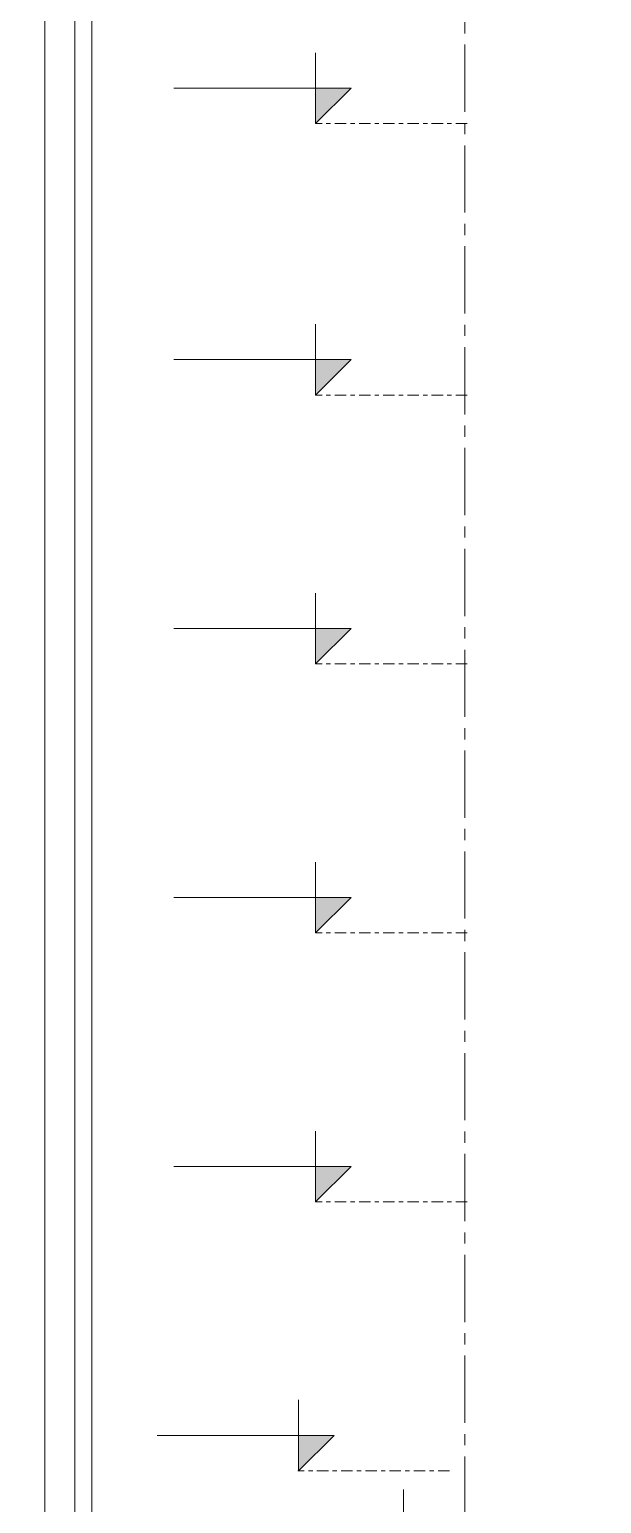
# Model space of a CAD drawing. Header units: millimetres. Extents: x 1373 to 40779, y 1939 to 6439.
# Drawn here: x 36986 to 37623, y 3839 to 5484 of the extents above; entities that cross this region are included whole.
import ezdxf

# ---------------------------------------------------------------- set-up
doc = ezdxf.new("R2010")
doc.units = ezdxf.units.MM
doc.linetypes.add('Centre', pattern=[1.34939, 0.635, -0.23813, 0.23813, -0.23813])
doc.linetypes.add('IMPORT-CENTER2', pattern=[112.5, 75, -12.5, 12.5, -12.5])
for name, color, linetype, lineweight in [('A-ANNO-DIMS', 211, 'Continuous', 18), ('A-DETL', 6, 'Continuous', 30), ('A-FLOR-LEVL', 51, 'Continuous', 18), ('S-GRID', 252, 'IMPORT-CENTER2', 5)]:
    doc.layers.add(name, color=color, linetype=linetype, lineweight=lineweight)

# ---------------------------------------------------------------- blocks, each defined once
blk = doc.blocks.new('JTIRJRT')
at = {"layer": 'A-FLOR-LEVL'}
for points in [[(21893.2, -1469.4), (21893.2, -1508.9), (21932.7, -1469.4)], [(21893.2, -1772.2), (21893.2, -1811.7), (21932.7, -1772.2)], [(21893.2, -2072.2), (21893.2, -2111.7), (21932.7, -2072.2)], [(21893.2, -2372.2), (21893.2, -2411.7), (21932.7, -2372.2)], [(21893.2, -2672.2), (21893.2, -2711.7), (21932.7, -2672.2)], [(21874.3, -2972.2), (21874.3, -3011.7), (21913.8, -2972.2)]]:
    blk.add_hatch(color=256, dxfattribs=at).paths.add_polyline_path(points)
for p, q in [((21893.2, -1508.9), (21893.2, -1430)), ((21932.7, -1469.4), (21735.2, -1469.4)), ((21932.7, -1469.4), (21893.2, -1508.9)), ((21893.2, -1811.7), (21893.2, -1732.7)), ((21932.7, -1772.2), (21735.2, -1772.2)), ((21932.7, -1772.2), (21893.2, -1811.7)), ((21893.2, -2111.7), (21893.2, -2032.7)), ((21932.7, -2072.2), (21735.2, -2072.2)), ((21932.7, -2072.2), (21893.2, -2111.7)), ((21893.2, -2411.7), (21893.2, -2332.7)), ((21932.7, -2372.2), (21735.2, -2372.2)), ((21932.7, -2372.2), (21893.2, -2411.7)), ((21893.2, -2711.7), (21893.2, -2632.7)), ((21932.7, -2672.2), (21735.2, -2672.2)), ((21932.7, -2672.2), (21893.2, -2711.7)), ((21874.3, -3011.7), (21874.3, -2932.7)), ((21913.8, -2972.2), (21716.4, -2972.2)), ((21913.8, -2972.2), (21874.3, -3011.7)), ((21991.1, -3111.7), (21991.1, -3032.7))]:
    blk.add_line(p, q, dxfattribs=at)
at = {"layer": 'A-FLOR-LEVL', "linetype": 'Centre', "ltscale": 20}
for p, q in [((22062.3, -1508.9), (21893.2, -1508.9)), ((22062.3, -1811.7), (21893.2, -1811.7)), ((22062.3, -2111.7), (21893.2, -2111.7)), ((22062.3, -2411.7), (21893.2, -2411.7)), ((22062.3, -2711.7), (21893.2, -2711.7)), ((22042.4, -3011.7), (21873.3, -3011.7))]:
    blk.add_line(p, q, dxfattribs=at)

msp = doc.modelspace()

# ---------------------------------------------------------------- linework, layer by layer
at = {"layer": 'A-ANNO-DIMS', "lineweight": 18, "ltscale": 2}
for points in [[(33398.7, 1938.6), (37002.5, 1938.6), (37002.5, 6438.6), (33398.7, 6438.6)], [(37002.5, 1938.6), (40779.1, 1938.6), (40779.1, 6438.6), (37002.5, 6438.6)], [(37036.2, 1972.4), (40745.3, 1969.9), (40745.3, 6402.4), (37036.2, 6404.9)], [(37055, 1991.1), (40726.6, 1988.7), (40726.6, 6383.7), (37055, 6386.1)]]:
    msp.add_lwpolyline(points, close=True, dxfattribs=at)
at = {"layer": 'S-GRID', "lineweight": 18}
msp.add_line((37471, 2691.7), (37471, 5588.9), dxfattribs=at)

# ---------------------------------------------------------------- block references
at = {"layer": 'A-DETL'}
msp.add_blockref('JTIRJRT', (15411.4, 6887.5), dxfattribs=at)

doc.saveas('drawing.dxf')
